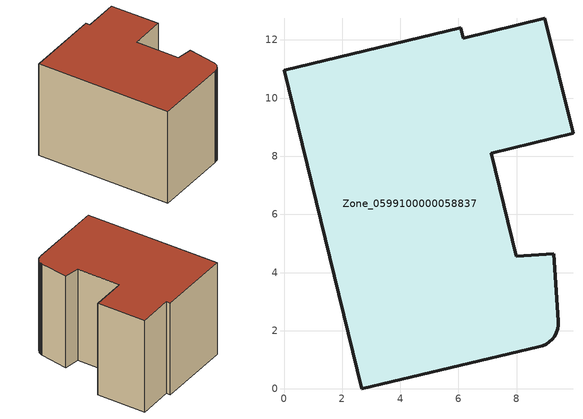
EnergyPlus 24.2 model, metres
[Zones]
Zone_0599100000058837
 floor ground (C_G): 6.16,12.06 8.97,12.75 9.94,8.79 7.13,8.1 7.99,4.56 9.28,4.64 9.44,2.32 9.43,2.19 9.41,2.06 9.37,1.93 9.3,1.81 9.22,1.71 9.12,1.62 9.01,1.54 8.89,1.49 8.76,1.45 2.67,0 0,10.95 6.08,12.42 z0
 wall outside (C_F): 9.12,1.62 9.22,1.71 9.3,1.81 9.37,1.93 9.41,2.06 9.43,2.19 9.44,2.32 9.28,4.64 7.99,4.56 7.13,8.1 9.94,8.79 8.97,12.75 6.16,12.06 6.08,12.42 0,10.95 2.67,0 8.76,1.45 8.89,1.49 9.01,1.54 9.12,1.62 z0:8.12
 roof outside (C_R): 6.08,12.42 0,10.95 2.67,0 8.76,1.45 8.89,1.49 9.01,1.54 9.12,1.62 9.22,1.71 9.3,1.81 9.37,1.93 9.41,2.06 9.43,2.19 9.44,2.32 9.28,4.64 7.99,4.56 7.13,8.1 9.94,8.79 8.97,12.75 6.16,12.06 z8.12
[BUILDING]
Pand.0599100000058837: North Axis=0; Terrain=City; Loads Convergence Tolerance Value=0.04; Temperature Convergence Tolerance Value=0.4; Solar Distribution=FullExterior; Maximum Number of Warmup Days=25; Minimum Number of Warmup Days=1
[Site:Location]
Rotterdam.The.Hague.AP_ZH_NLD Design_Conditions: Latitude=51.96; Longitude=4.45; Time Zone=1; Elevation=-4.5
[SITE:GROUNDTEMPERATURE:BUILDINGSURFACE]
18, 18, 18, 18, 18, 18, 18, 18, 18, 18, 18, 18
[MATERIAL] Thermal Absorptance=0.9; Solar Absorptance=0.7; Visible Absorptance=0.7
Name | Roughness | Thickness | Conductivity | Density | Specific Heat
G.TC.1965-1974 | MediumSmooth | 0.15 | 0.882353 | 540 | 1210
F.TC.1965-1974 | Rough | 0.3 | 0.697674 | 1920 | 840
R.TC.1965-1974 | MediumRough | 0.2 | 0.232558 | 1500 | 1000
[CONSTRUCTION]
C_G: G.TC.1965-1974
C_F: F.TC.1965-1974
C_R: R.TC.1965-1974
[ZONE]
Zone_0599100000058837: Type=1; Multiplier=1; Ceiling Height=Autocalculate; Volume=Autocalculate; Floor Area=autocalculate; Part of Total Floor Area=Yes
[ZONEINFILTRATION:DESIGNFLOWRATE]
Infil_Zone_0599100000058837: Zone or ZoneList or Space or SpaceList=Zone_0599100000058837; Schedule=AlwaysOn; Design Flow Rate Calculation Method=Flow/Area; Flow Rate per Floor Area=0.003; Constant Term Coefficient=1; Temperature Term Coefficient=0; Velocity Term Coefficient=0; Velocity Squared Term Coefficient=0
[HVACTEMPLATE:ZONE:IDEALLOADSAIRSYSTEM]
Zone_0599100000058837: Maximum Heating Supply Air Temperature=50; Minimum Cooling Supply Air Temperature=13; Maximum Heating Supply Air Humidity Ratio=0.0156; Minimum Cooling Supply Air Humidity Ratio=0.0077; Heating Limit=NoLimit; Cooling Limit=NoLimit; Dehumidification Control Type=ConstantSensibleHeatRatio; Cooling Sensible Heat Ratio=0.7; Dehumidification Setpoint=60; Humidification Control Type=None; Humidification Setpoint=30; Outdoor Air Method=None; Outdoor Air Flow Rate per Person=0.00944; Outdoor Air Flow Rate per Zone Floor Area=0; Outdoor Air Flow Rate per Zone=0; Demand Controlled Ventilation Type=None; Outdoor Air Economizer Type=NoEconomizer; Heat Recovery Type=None; Sensible Heat Recovery Effectiveness=0.7; Latent Heat Recovery Effectiveness=0.65
[ZONECONTROL:THERMOSTAT]
ThermostatControl_Zone_0599100000058837: Zone or ZoneList=Zone_0599100000058837; Control Type Schedule=DualSetpointControlType; Control 1=Thermostat_Zone_0599100000058837; Temperature Difference Between Cutout And Setpoint=0
[THERMOSTATSETPOINT:DUALSETPOINT]
Thermostat_Zone_0599100000058837: Heating Setpoint Temperature Schedule=HeatingSetpoint_Zone_0599100000058837; Cooling Setpoint Temperature Schedule=CoolingSetpoint_Zone_0599100000058837
[SCHEDULE:COMPACT]
HeatingSetpoint_Zone_0599100000058837: Through: 12/31, For: AllDays, Until: 24:00, 21
CoolingSetpoint_Zone_0599100000058837: Through: 12/31, For: AllDays, Until: 24:00, 24
DualSetpointControlType: Through: 12/31, For: AllDays, Until: 24:00, 4
AlwaysOn: Through: 12/31, For: AllDays, Until: 24:00, 1
